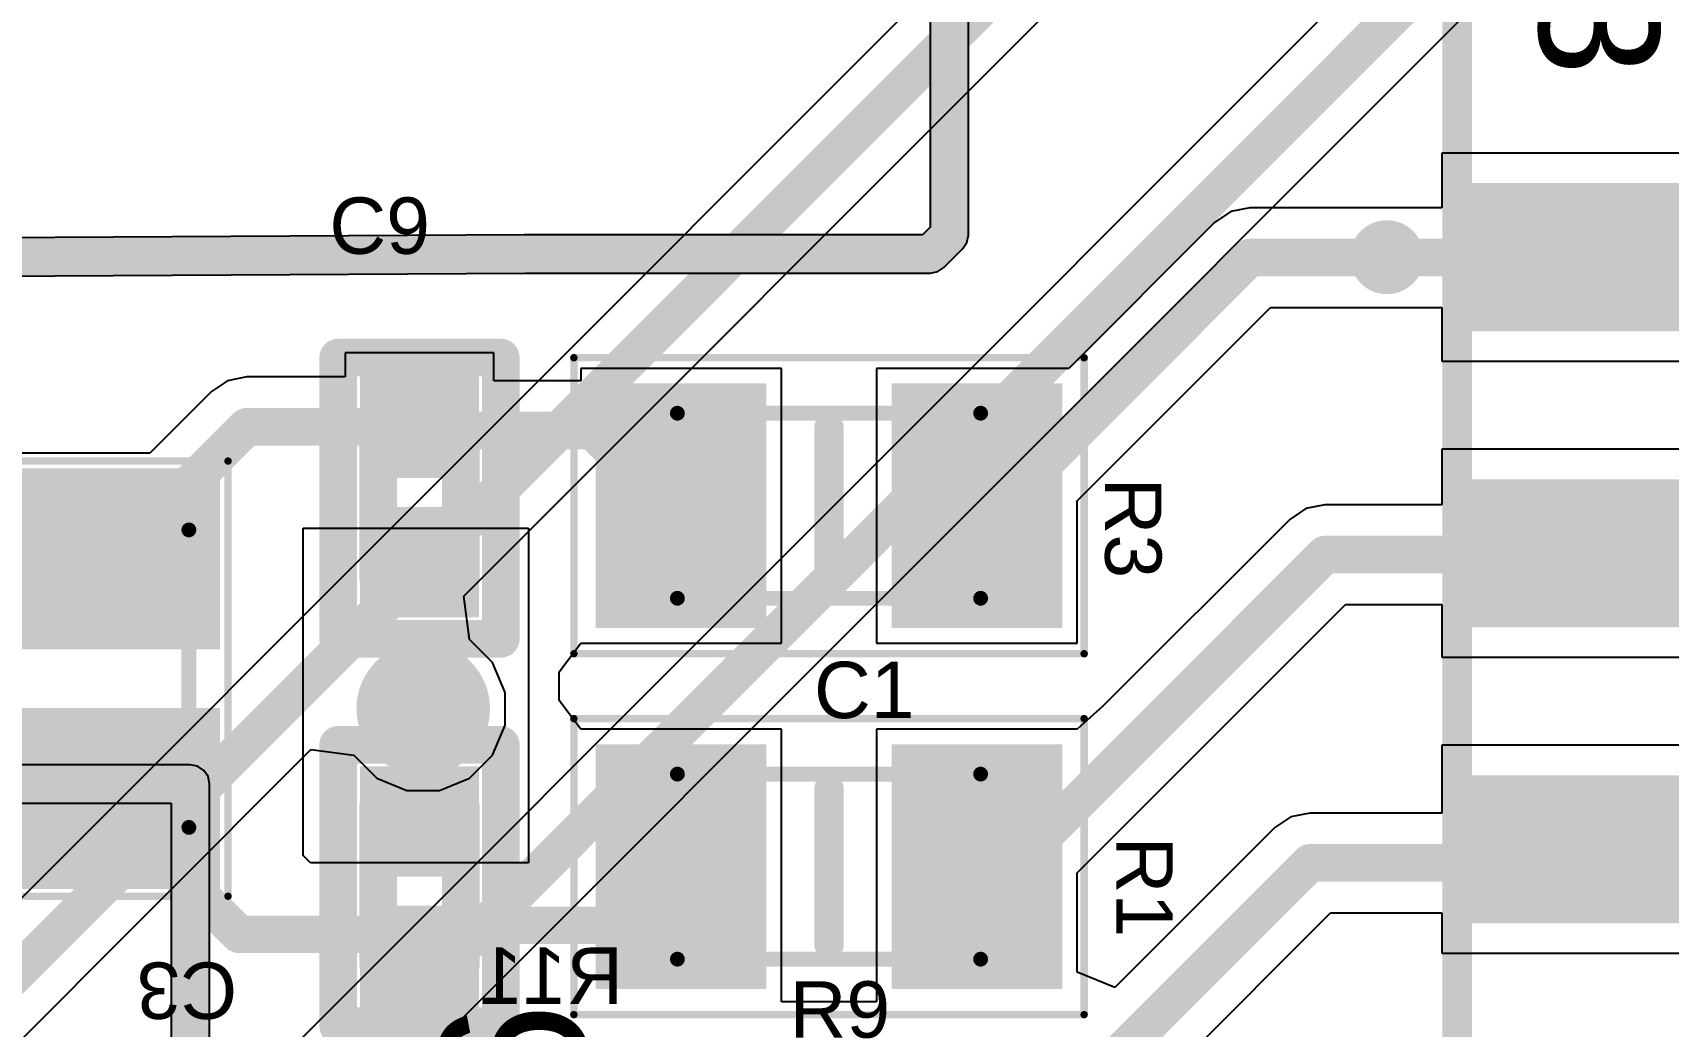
# Model space of a CAD drawing. Header units: inches. Extents: x 2.95 to 6.74, y 1.23 to 4.83.
# Drawn here: x 5.852 to 6.2874, y 3.1255 to 3.3898 of the extents above; entities that cross this region are included whole.
import ezdxf

# ---------------------------------------------------------------- set-up
doc = ezdxf.new("R2010")
doc.units = ezdxf.units.IN
doc.header["$MEASUREMENT"] = 0
for name, color, linetype in [('Bottom Layer', 5, 'Continuous'), ('Bottom Overlay', 54, 'Continuous'), ('Bottom Solder', 6, 'Continuous'), ('GND', 76, 'Continuous'), ('Mechanical 10', 56, 'Continuous'), ('Mechanical 12', 56, 'Continuous'), ('Mechanical 15', 56, 'Continuous'), ('PWR', 16, 'Continuous'), ('Top 3D Body', 56, 'Continuous'), ('Top Assembly', 56, 'Continuous'), ('Top Component Center', 56, 'Continuous'), ('Top Courtyard', 56, 'Continuous'), ('Top Layer', 1, 'Continuous'), ('Top Overlay', 2, 'Continuous'), ('Top Paste', 8, 'Continuous'), ('Top Solder', 216, 'Continuous'), ('Via Holes', 16, 'Continuous')]:
    doc.layers.add(name, color=color, linetype=linetype)
doc.styles.add('Arial', font='', dxfattribs={"height": 0.2})
doc.styles.get('Arial').set_extended_font_data('Arial')

# ---------------------------------------------------------------- blocks, each defined once
blk = doc.blocks.new('FP_TNPW1206__3_MFG_49')
at = {"layer": 'Top Layer'}
for points in [[(-0.0748, 0.03346), (-0.03937, 0.03346), (-0.03937, -0.03346), (-0.0748, -0.03346)], [(0.03937, 0.03346), (0.0748, 0.03346), (0.0748, -0.03346), (0.03937, -0.03346)]]:
    blk.add_hatch(color=1, dxfattribs=at).paths.add_polyline_path(points)
at = {"layer": 'Top Paste'}
for points in [[(-0.0748, 0.03346), (-0.03937, 0.03346), (-0.03937, -0.03346), (-0.0748, -0.03346)], [(0.03937, 0.03346), (0.0748, 0.03346), (0.0748, -0.03346), (0.03937, -0.03346)]]:
    blk.add_hatch(color=8, dxfattribs=at).paths.add_polyline_path(points)
at = {"layer": 'Top Solder'}
for points in [[(-0.0748, 0.03346), (-0.03937, 0.03346), (-0.03937, -0.03346), (-0.0748, -0.03346)], [(0.03937, 0.03346), (0.0748, 0.03346), (0.0748, -0.03346), (0.03937, -0.03346)]]:
    blk.add_hatch(color=216, dxfattribs=at).paths.add_polyline_path(points)
at = {"layer": 'Top 3D Body'}
for points in [[(-0.06496, 0.03445, 0.00787, 0.00787, 0), (0.06496, 0.03445, 0.00787, 0.00787, 0)], [(-0.06496, 0.03445, 0.00787, 0.00787, 0), (-0.06496, -0.03445, 0.00787, 0.00787, 0)], [(0.06496, 0.03445, 0.00787, 0.00787, 0), (0.06496, -0.03445, 0.00787, 0.00787, 0)], [(-0.06496, -0.03445, 0.00787, 0.00787, 0), (0.06496, -0.03445, 0.00787, 0.00787, 0)]]:
    blk.add_lwpolyline(points, format="xyseb", dxfattribs=at)
for points in [[(-0.06693, 0.03445, 0.00394, 0.00394, 1), (-0.06299, 0.03445, 0.00394, 0.00394, 1)], [(-0.06693, 0.03445, 0.00394, 0.00394, 1), (-0.06299, 0.03445, 0.00394, 0.00394, 1)], [(0.06299, 0.03445, 0.00394, 0.00394, 1), (0.06693, 0.03445, 0.00394, 0.00394, 1)], [(0.06299, 0.03445, 0.00394, 0.00394, 1), (0.06693, 0.03445, 0.00394, 0.00394, 1)], [(-0.06693, -0.03445, 0.00394, 0.00394, 1), (-0.06299, -0.03445, 0.00394, 0.00394, 1)], [(-0.06693, -0.03445, 0.00394, 0.00394, 1), (-0.06299, -0.03445, 0.00394, 0.00394, 1)], [(0.06299, -0.03445, 0.00394, 0.00394, 1), (0.06693, -0.03445, 0.00394, 0.00394, 1)], [(0.06299, -0.03445, 0.00394, 0.00394, 1), (0.06693, -0.03445, 0.00394, 0.00394, 1)]]:
    blk.add_lwpolyline(points, format="xyseb", close=True, dxfattribs=at)
at = {"layer": 'Top Assembly'}
for points in [[(-0.07874, 0.03839, 0.00787, 0.00787, 0), (0.07874, 0.03839, 0.00787, 0.00787, 0)], [(-0.07874, 0.03839, 0.00787, 0.00787, 0), (-0.07874, -0.03839, 0.00787, 0.00787, 0)], [(0.07874, 0.03839, 0.00787, 0.00787, 0), (0.07874, -0.03839, 0.00787, 0.00787, 0)], [(-0.07874, -0.03839, 0.00787, 0.00787, 0), (0.07874, -0.03839, 0.00787, 0.00787, 0)]]:
    blk.add_lwpolyline(points, format="xyseb", dxfattribs=at)
for points in [[(-0.08071, 0.03839, 0.00394, 0.00394, 1), (-0.07677, 0.03839, 0.00394, 0.00394, 1)], [(-0.08071, 0.03839, 0.00394, 0.00394, 1), (-0.07677, 0.03839, 0.00394, 0.00394, 1)], [(0.07677, 0.03839, 0.00394, 0.00394, 1), (0.08071, 0.03839, 0.00394, 0.00394, 1)], [(0.07677, 0.03839, 0.00394, 0.00394, 1), (0.08071, 0.03839, 0.00394, 0.00394, 1)], [(-0.08071, -0.03839, 0.00394, 0.00394, 1), (-0.07677, -0.03839, 0.00394, 0.00394, 1)], [(-0.08071, -0.03839, 0.00394, 0.00394, 1), (-0.07677, -0.03839, 0.00394, 0.00394, 1)], [(0.07677, -0.03839, 0.00394, 0.00394, 1), (0.08071, -0.03839, 0.00394, 0.00394, 1)], [(0.07677, -0.03839, 0.00394, 0.00394, 1), (0.08071, -0.03839, 0.00394, 0.00394, 1)]]:
    blk.add_lwpolyline(points, format="xyseb", close=True, dxfattribs=at)
at = {"layer": 'Top Component Center'}
for points in [[(0, 0.01969, 0.00394, 0.00394, 0), (0, -0.01969, 0.00394, 0.00394, 0)], [(-0.01969, 0, 0.00394, 0.00394, 0), (0.01969, 0, 0.00394, 0.00394, 0)]]:
    blk.add_lwpolyline(points, format="xyseb", dxfattribs=at)
for points in [[(-0.00098, 0.01969, 0.00197, 0.00197, 1), (0.00098, 0.01969, 0.00197, 0.00197, 1)], [(-0.02067, 0, 0.00197, 0.00197, 1), (-0.0187, 0, 0.00197, 0.00197, 1)], [(0.0187, 0, 0.00197, 0.00197, 1), (0.02067, 0, 0.00197, 0.00197, 1)], [(-0.00098, -0.01969, 0.00197, 0.00197, 1), (0.00098, -0.01969, 0.00197, 0.00197, 1)]]:
    blk.add_lwpolyline(points, format="xyseb", close=True, dxfattribs=at)
at = {"layer": 'Top Courtyard'}
for points in [[(-0.07874, 0.03839, 0.00787, 0.00787, 0), (0.07874, 0.03839, 0.00787, 0.00787, 0)], [(-0.07874, 0.03839, 0.00787, 0.00787, 0), (-0.07874, -0.03839, 0.00787, 0.00787, 0)], [(0.07874, 0.03839, 0.00787, 0.00787, 0), (0.07874, -0.03839, 0.00787, 0.00787, 0)], [(-0.07874, -0.03839, 0.00787, 0.00787, 0), (0.07874, -0.03839, 0.00787, 0.00787, 0)]]:
    blk.add_lwpolyline(points, format="xyseb", dxfattribs=at)
for points in [[(-0.08071, 0.03839, 0.00394, 0.00394, 1), (-0.07677, 0.03839, 0.00394, 0.00394, 1)], [(-0.08071, 0.03839, 0.00394, 0.00394, 1), (-0.07677, 0.03839, 0.00394, 0.00394, 1)], [(0.07677, 0.03839, 0.00394, 0.00394, 1), (0.08071, 0.03839, 0.00394, 0.00394, 1)], [(0.07677, 0.03839, 0.00394, 0.00394, 1), (0.08071, 0.03839, 0.00394, 0.00394, 1)], [(-0.08071, -0.03839, 0.00394, 0.00394, 1), (-0.07677, -0.03839, 0.00394, 0.00394, 1)], [(-0.08071, -0.03839, 0.00394, 0.00394, 1), (-0.07677, -0.03839, 0.00394, 0.00394, 1)], [(0.07677, -0.03839, 0.00394, 0.00394, 1), (0.08071, -0.03839, 0.00394, 0.00394, 1)], [(0.07677, -0.03839, 0.00394, 0.00394, 1), (0.08071, -0.03839, 0.00394, 0.00394, 1)]]:
    blk.add_lwpolyline(points, format="xyseb", close=True, dxfattribs=at)
at = {"layer": 'Top Overlay'}
for points in [[(-0.02461, 0.03445, 0.00787, 0.00787, 0), (0.02461, 0.03445, 0.00787, 0.00787, 0)], [(-0.02461, -0.03445, 0.00787, 0.00787, 0), (0.02461, -0.03445, 0.00787, 0.00787, 0)]]:
    blk.add_lwpolyline(points, format="xyseb", dxfattribs=at)
for points in [[(-0.02657, 0.03445, 0.00394, 0.00394, 1), (-0.02264, 0.03445, 0.00394, 0.00394, 1)], [(0.02264, 0.03445, 0.00394, 0.00394, 1), (0.02657, 0.03445, 0.00394, 0.00394, 1)], [(-0.02657, -0.03445, 0.00394, 0.00394, 1), (-0.02264, -0.03445, 0.00394, 0.00394, 1)], [(0.02264, -0.03445, 0.00394, 0.00394, 1), (0.02657, -0.03445, 0.00394, 0.00394, 1)]]:
    blk.add_lwpolyline(points, format="xyseb", close=True, dxfattribs=at)
at = {"layer": 'Top Assembly', "style": 'Arial'}
blk.add_text('R56', height=0.03937, dxfattribs=at).set_placement((0, 0.00044))
blk = doc.blocks.new('RESC2012X50N_86')
at = {"layer": 'Top Layer'}
for points in [[(-0.05807, -0.02854), (-0.05807, 0.02854), (-0.02067, 0.02854), (-0.02067, -0.02854)], [(0.02067, -0.02854), (0.02067, 0.02854), (0.05807, 0.02854), (0.05807, -0.02854)]]:
    blk.add_hatch(color=1, dxfattribs=at).paths.add_polyline_path(points)
at = {"layer": 'Top Paste'}
for points in [[(-0.05807, -0.02854), (-0.05807, 0.02854), (-0.02067, 0.02854), (-0.02067, -0.02854)], [(0.02067, -0.02854), (0.02067, 0.02854), (0.05807, 0.02854), (0.05807, -0.02854)]]:
    blk.add_hatch(color=8, dxfattribs=at).paths.add_polyline_path(points)
at = {"layer": 'Top Solder'}
for points in [[(-0.06207, -0.03254), (-0.06207, 0.03254), (-0.01667, 0.03254), (-0.01667, -0.03254)], [(0.01667, -0.03254), (0.01667, 0.03254), (0.06207, 0.03254), (0.06207, -0.03254)]]:
    blk.add_hatch(color=216, dxfattribs=at).paths.add_polyline_path(points)
at = {"layer": 'Mechanical 15'}
for points in [[(-0.06791, 0.03937, 0.00197, 0.00197, 0), (-0.06791, -0.03937, 0.00197, 0.00197, 0)], [(0.06791, 0.03937, 0.00197, 0.00197, 0), (-0.06791, 0.03937, 0.00197, 0.00197, 0)], [(0.06791, 0.03937, 0.00197, 0.00197, 0), (0.06791, -0.03937, 0.00197, 0.00197, 0)], [(0.06791, -0.03937, 0.00197, 0.00197, 0), (-0.06791, -0.03937, 0.00197, 0.00197, 0)]]:
    blk.add_lwpolyline(points, format="xyseb", dxfattribs=at)
for points in [[(-0.06841, 0.03937, 0.000984, 0.000984, 1), (-0.06742, 0.03937, 0.000984, 0.000984, 1)], [(-0.06841, 0.03937, 0.000984, 0.000984, 1), (-0.06742, 0.03937, 0.000984, 0.000984, 1)], [(0.06742, 0.03937, 0.000984, 0.000984, 1), (0.06841, 0.03937, 0.000984, 0.000984, 1)], [(0.06742, 0.03937, 0.000984, 0.000984, 1), (0.06841, 0.03937, 0.000984, 0.000984, 1)], [(-0.06841, -0.03937, 0.000984, 0.000984, 1), (-0.06742, -0.03937, 0.000984, 0.000984, 1)], [(-0.06841, -0.03937, 0.000984, 0.000984, 1), (-0.06742, -0.03937, 0.000984, 0.000984, 1)], [(0.06742, -0.03937, 0.000984, 0.000984, 1), (0.06841, -0.03937, 0.000984, 0.000984, 1)], [(0.06742, -0.03937, 0.000984, 0.000984, 1), (0.06841, -0.03937, 0.000984, 0.000984, 1)]]:
    blk.add_lwpolyline(points, format="xyseb", close=True, dxfattribs=at)
at = {"layer": 'Top 3D Body'}
for points in [[(-0.04035, 0.02461, 0.00394, 0.00394, 0), (-0.04035, -0.02461, 0.00394, 0.00394, 0)], [(0.04035, 0.02461, 0.00394, 0.00394, 0), (-0.04035, 0.02461, 0.00394, 0.00394, 0)], [(0.04035, 0.02461, 0.00394, 0.00394, 0), (0.04035, -0.02461, 0.00394, 0.00394, 0)], [(0.04035, -0.02461, 0.00394, 0.00394, 0), (-0.04035, -0.02461, 0.00394, 0.00394, 0)]]:
    blk.add_lwpolyline(points, format="xyseb", dxfattribs=at)
for points in [[(-0.04134, 0.02461, 0.00197, 0.00197, 1), (-0.03937, 0.02461, 0.00197, 0.00197, 1)], [(-0.04134, 0.02461, 0.00197, 0.00197, 1), (-0.03937, 0.02461, 0.00197, 0.00197, 1)], [(0.03937, 0.02461, 0.00197, 0.00197, 1), (0.04134, 0.02461, 0.00197, 0.00197, 1)], [(0.03937, 0.02461, 0.00197, 0.00197, 1), (0.04134, 0.02461, 0.00197, 0.00197, 1)], [(-0.04134, -0.02461, 0.00197, 0.00197, 1), (-0.03937, -0.02461, 0.00197, 0.00197, 1)], [(-0.04134, -0.02461, 0.00197, 0.00197, 1), (-0.03937, -0.02461, 0.00197, 0.00197, 1)], [(0.03937, -0.02461, 0.00197, 0.00197, 1), (0.04134, -0.02461, 0.00197, 0.00197, 1)], [(0.03937, -0.02461, 0.00197, 0.00197, 1), (0.04134, -0.02461, 0.00197, 0.00197, 1)]]:
    blk.add_lwpolyline(points, format="xyseb", close=True, dxfattribs=at)
at = {"layer": 'Top Overlay'}
blk.add_lwpolyline([(0, 0.02067, 0.00787, 0.00787, 0), (0, -0.02067, 0.00787, 0.00787, 0)], format="xyseb", dxfattribs=at)
for points in [[(-0.00197, 0.02067, 0.00394, 0.00394, 1), (0.00197, 0.02067, 0.00394, 0.00394, 1)], [(-0.00197, -0.02067, 0.00394, 0.00394, 1), (0.00197, -0.02067, 0.00394, 0.00394, 1)]]:
    blk.add_lwpolyline(points, format="xyseb", close=True, dxfattribs=at)
blk = doc.blocks.new('RESC2012X50N_88')
at = {"layer": 'Top Layer'}
for points in [[(-0.05807, -0.02854), (-0.05807, 0.02854), (-0.02067, 0.02854), (-0.02067, -0.02854)], [(0.02067, -0.02854), (0.02067, 0.02854), (0.05807, 0.02854), (0.05807, -0.02854)]]:
    blk.add_hatch(color=1, dxfattribs=at).paths.add_polyline_path(points)
at = {"layer": 'Top Paste'}
for points in [[(-0.05807, -0.02854), (-0.05807, 0.02854), (-0.02067, 0.02854), (-0.02067, -0.02854)], [(0.02067, -0.02854), (0.02067, 0.02854), (0.05807, 0.02854), (0.05807, -0.02854)]]:
    blk.add_hatch(color=8, dxfattribs=at).paths.add_polyline_path(points)
at = {"layer": 'Top Solder'}
for points in [[(-0.06207, -0.03254), (-0.06207, 0.03254), (-0.01667, 0.03254), (-0.01667, -0.03254)], [(0.01667, -0.03254), (0.01667, 0.03254), (0.06207, 0.03254), (0.06207, -0.03254)]]:
    blk.add_hatch(color=216, dxfattribs=at).paths.add_polyline_path(points)
at = {"layer": 'Mechanical 15'}
for points in [[(0.06791, 0.03937, 0.00197, 0.00197, 0), (-0.06791, 0.03937, 0.00197, 0.00197, 0)], [(-0.06791, 0.03937, 0.00197, 0.00197, 0), (-0.06791, -0.03937, 0.00197, 0.00197, 0)], [(0.06791, 0.03937, 0.00197, 0.00197, 0), (0.06791, -0.03937, 0.00197, 0.00197, 0)], [(0.06791, -0.03937, 0.00197, 0.00197, 0), (-0.06791, -0.03937, 0.00197, 0.00197, 0)]]:
    blk.add_lwpolyline(points, format="xyseb", dxfattribs=at)
for points in [[(-0.06841, 0.03937, 0.000984, 0.000984, 1), (-0.06742, 0.03937, 0.000984, 0.000984, 1)], [(-0.06841, 0.03937, 0.000984, 0.000984, 1), (-0.06742, 0.03937, 0.000984, 0.000984, 1)], [(0.06742, 0.03937, 0.000984, 0.000984, 1), (0.06841, 0.03937, 0.000984, 0.000984, 1)], [(0.06742, 0.03937, 0.000984, 0.000984, 1), (0.06841, 0.03937, 0.000984, 0.000984, 1)], [(-0.06841, -0.03937, 0.000984, 0.000984, 1), (-0.06742, -0.03937, 0.000984, 0.000984, 1)], [(-0.06841, -0.03937, 0.000984, 0.000984, 1), (-0.06742, -0.03937, 0.000984, 0.000984, 1)], [(0.06742, -0.03937, 0.000984, 0.000984, 1), (0.06841, -0.03937, 0.000984, 0.000984, 1)], [(0.06742, -0.03937, 0.000984, 0.000984, 1), (0.06841, -0.03937, 0.000984, 0.000984, 1)]]:
    blk.add_lwpolyline(points, format="xyseb", close=True, dxfattribs=at)
at = {"layer": 'Top 3D Body'}
for points in [[(0.04035, 0.02461, 0.00394, 0.00394, 0), (-0.04035, 0.02461, 0.00394, 0.00394, 0)], [(-0.04035, 0.02461, 0.00394, 0.00394, 0), (-0.04035, -0.02461, 0.00394, 0.00394, 0)], [(0.04035, 0.02461, 0.00394, 0.00394, 0), (0.04035, -0.02461, 0.00394, 0.00394, 0)], [(0.04035, -0.02461, 0.00394, 0.00394, 0), (-0.04035, -0.02461, 0.00394, 0.00394, 0)]]:
    blk.add_lwpolyline(points, format="xyseb", dxfattribs=at)
for points in [[(-0.04134, 0.02461, 0.00197, 0.00197, 1), (-0.03937, 0.02461, 0.00197, 0.00197, 1)], [(-0.04134, 0.02461, 0.00197, 0.00197, 1), (-0.03937, 0.02461, 0.00197, 0.00197, 1)], [(0.03937, 0.02461, 0.00197, 0.00197, 1), (0.04134, 0.02461, 0.00197, 0.00197, 1)], [(0.03937, 0.02461, 0.00197, 0.00197, 1), (0.04134, 0.02461, 0.00197, 0.00197, 1)], [(-0.04134, -0.02461, 0.00197, 0.00197, 1), (-0.03937, -0.02461, 0.00197, 0.00197, 1)], [(-0.04134, -0.02461, 0.00197, 0.00197, 1), (-0.03937, -0.02461, 0.00197, 0.00197, 1)], [(0.03937, -0.02461, 0.00197, 0.00197, 1), (0.04134, -0.02461, 0.00197, 0.00197, 1)], [(0.03937, -0.02461, 0.00197, 0.00197, 1), (0.04134, -0.02461, 0.00197, 0.00197, 1)]]:
    blk.add_lwpolyline(points, format="xyseb", close=True, dxfattribs=at)
at = {"layer": 'Top Overlay'}
blk.add_lwpolyline([(0, 0.02067, 0.00787, 0.00787, 0), (0, -0.02067, 0.00787, 0.00787, 0)], format="xyseb", dxfattribs=at)
for points in [[(-0.00197, 0.02067, 0.00394, 0.00394, 1), (0.00197, 0.02067, 0.00394, 0.00394, 1)], [(-0.00197, -0.02067, 0.00394, 0.00394, 1), (0.00197, -0.02067, 0.00394, 0.00394, 1)]]:
    blk.add_lwpolyline(points, format="xyseb", close=True, dxfattribs=at)
blk = doc.blocks.new('CAPC1005X55N_168')
at = {"layer": 'Top Layer'}
for points in [[(-0.03063, 0.01181), (-0.00937, 0.01181), (-0.00937, -0.01181), (-0.03063, -0.01181)], [(0.00638, 0.01181), (0.02764, 0.01181), (0.02764, -0.01181), (0.00638, -0.01181)]]:
    blk.add_hatch(color=1, dxfattribs=at).paths.add_polyline_path(points)
at = {"layer": 'Top Paste'}
for points in [[(-0.03063, 0.01181), (-0.00937, 0.01181), (-0.00937, -0.01181), (-0.03063, -0.01181)], [(0.00638, 0.01181), (0.02764, 0.01181), (0.02764, -0.01181), (0.00638, -0.01181)]]:
    blk.add_hatch(color=8, dxfattribs=at).paths.add_polyline_path(points)
at = {"layer": 'Top Solder'}
for points in [[(-0.03465, 0.01583), (-0.00535, 0.01583), (-0.00535, -0.01583), (-0.03465, -0.01583)], [(0.00236, 0.01583), (0.03165, 0.01583), (0.03165, -0.01583), (0.00236, -0.01583)]]:
    blk.add_hatch(color=216, dxfattribs=at).paths.add_polyline_path(points)
at = {"layer": 'Mechanical 10'}
for points in [[(-0.02087, -0.01102, 0.01, 0.01, 0), (-0.02087, 0.01102, 0.01, 0.01, 0)], [(0.02087, 0.01102, 0.01, 0.01, 0), (-0.02087, 0.01102, 0.01, 0.01, 0)], [(0.02087, -0.01102, 0.01, 0.01, 0), (0.02087, 0.01102, 0.01, 0.01, 0)], [(0.02087, -0.01102, 0.01, 0.01, 0), (-0.02087, -0.01102, 0.01, 0.01, 0)]]:
    blk.add_lwpolyline(points, format="xyseb", dxfattribs=at)
for points in [[(-0.02337, 0.01102, 0.005, 0.005, 1), (-0.01837, 0.01102, 0.005, 0.005, 1)], [(-0.02337, 0.01102, 0.005, 0.005, 1), (-0.01837, 0.01102, 0.005, 0.005, 1)], [(0.01837, 0.01102, 0.005, 0.005, 1), (0.02337, 0.01102, 0.005, 0.005, 1)], [(0.01837, 0.01102, 0.005, 0.005, 1), (0.02337, 0.01102, 0.005, 0.005, 1)], [(-0.02337, -0.01102, 0.005, 0.005, 1), (-0.01837, -0.01102, 0.005, 0.005, 1)], [(-0.02337, -0.01102, 0.005, 0.005, 1), (-0.01837, -0.01102, 0.005, 0.005, 1)], [(0.01837, -0.01102, 0.005, 0.005, 1), (0.02337, -0.01102, 0.005, 0.005, 1)], [(0.01837, -0.01102, 0.005, 0.005, 1), (0.02337, -0.01102, 0.005, 0.005, 1)]]:
    blk.add_lwpolyline(points, format="xyseb", close=True, dxfattribs=at)
at = {"layer": 'Mechanical 12'}
for points in [[(-0.0374, -0.02165, 0.01, 0.01, 0), (-0.0374, 0.02165, 0.01, 0.01, 0)], [(0.0374, 0.02165, 0.01, 0.01, 0), (-0.0374, 0.02165, 0.01, 0.01, 0)], [(0.0374, -0.02165, 0.01, 0.01, 0), (0.0374, 0.02165, 0.01, 0.01, 0)], [(0.0374, -0.02165, 0.01, 0.01, 0), (-0.0374, -0.02165, 0.01, 0.01, 0)]]:
    blk.add_lwpolyline(points, format="xyseb", dxfattribs=at)
for points in [[(-0.0399, 0.02165, 0.005, 0.005, 1), (-0.0349, 0.02165, 0.005, 0.005, 1)], [(-0.0399, 0.02165, 0.005, 0.005, 1), (-0.0349, 0.02165, 0.005, 0.005, 1)], [(0.0349, 0.02165, 0.005, 0.005, 1), (0.0399, 0.02165, 0.005, 0.005, 1)], [(0.0349, 0.02165, 0.005, 0.005, 1), (0.0399, 0.02165, 0.005, 0.005, 1)], [(-0.0399, -0.02165, 0.005, 0.005, 1), (-0.0349, -0.02165, 0.005, 0.005, 1)], [(-0.0399, -0.02165, 0.005, 0.005, 1), (-0.0349, -0.02165, 0.005, 0.005, 1)], [(0.0349, -0.02165, 0.005, 0.005, 1), (0.0399, -0.02165, 0.005, 0.005, 1)], [(0.0349, -0.02165, 0.005, 0.005, 1), (0.0399, -0.02165, 0.005, 0.005, 1)]]:
    blk.add_lwpolyline(points, format="xyseb", close=True, dxfattribs=at)
blk = doc.blocks.new('CAPC2012X94N_174')
at = {"layer": 'Top Layer'}
for points in [[(-0.05197, -0.02894), (-0.05197, 0.02894), (-0.01181, 0.02894), (-0.01181, -0.02894)], [(0.01181, -0.02894), (0.01181, 0.02894), (0.05197, 0.02894), (0.05197, -0.02894)]]:
    blk.add_hatch(color=1, dxfattribs=at).paths.add_polyline_path(points)
at = {"layer": 'Top Paste'}
for points in [[(-0.05197, -0.02894), (-0.05197, 0.02894), (-0.01181, 0.02894), (-0.01181, -0.02894)], [(0.01181, -0.02894), (0.01181, 0.02894), (0.05197, 0.02894), (0.05197, -0.02894)]]:
    blk.add_hatch(color=8, dxfattribs=at).paths.add_polyline_path(points)
at = {"layer": 'Top Solder'}
for points in [[(-0.05597, -0.03294), (-0.05597, 0.03294), (-0.00781, 0.03294), (-0.00781, -0.03294)], [(0.00781, -0.03294), (0.00781, 0.03294), (0.05597, 0.03294), (0.05597, -0.03294)]]:
    blk.add_hatch(color=216, dxfattribs=at).paths.add_polyline_path(points)
at = {"layer": 'Mechanical 15'}
for points in [[(-0.05787, 0.03504, 0.00197, 0.00197, 0), (-0.05787, -0.03504, 0.00197, 0.00197, 0)], [(-0.05787, 0.03504, 0.00197, 0.00197, 0), (0.05787, 0.03504, 0.00197, 0.00197, 0)], [(0.05787, 0.03504, 0.00197, 0.00197, 0), (0.05787, -0.03504, 0.00197, 0.00197, 0)], [(-0.05787, -0.03504, 0.00197, 0.00197, 0), (0.05787, -0.03504, 0.00197, 0.00197, 0)]]:
    blk.add_lwpolyline(points, format="xyseb", dxfattribs=at)
for points in [[(-0.05837, 0.03504, 0.000984, 0.000984, 1), (-0.05738, 0.03504, 0.000984, 0.000984, 1)], [(-0.05837, 0.03504, 0.000984, 0.000984, 1), (-0.05738, 0.03504, 0.000984, 0.000984, 1)], [(0.05738, 0.03504, 0.000984, 0.000984, 1), (0.05837, 0.03504, 0.000984, 0.000984, 1)], [(0.05738, 0.03504, 0.000984, 0.000984, 1), (0.05837, 0.03504, 0.000984, 0.000984, 1)], [(-0.05837, -0.03504, 0.000984, 0.000984, 1), (-0.05738, -0.03504, 0.000984, 0.000984, 1)], [(-0.05837, -0.03504, 0.000984, 0.000984, 1), (-0.05738, -0.03504, 0.000984, 0.000984, 1)], [(0.05738, -0.03504, 0.000984, 0.000984, 1), (0.05837, -0.03504, 0.000984, 0.000984, 1)], [(0.05738, -0.03504, 0.000984, 0.000984, 1), (0.05837, -0.03504, 0.000984, 0.000984, 1)]]:
    blk.add_lwpolyline(points, format="xyseb", close=True, dxfattribs=at)
at = {"layer": 'Top 3D Body'}
for points in [[(-0.03957, 0.02461, 0.00394, 0.00394, 0), (-0.03957, -0.02461, 0.00394, 0.00394, 0)], [(-0.03957, 0.02461, 0.00394, 0.00394, 0), (0.03957, 0.02461, 0.00394, 0.00394, 0)], [(0.03957, 0.02461, 0.00394, 0.00394, 0), (0.03957, -0.02461, 0.00394, 0.00394, 0)], [(-0.03957, -0.02461, 0.00394, 0.00394, 0), (0.03957, -0.02461, 0.00394, 0.00394, 0)]]:
    blk.add_lwpolyline(points, format="xyseb", dxfattribs=at)
for points in [[(-0.04055, 0.02461, 0.00197, 0.00197, 1), (-0.03858, 0.02461, 0.00197, 0.00197, 1)], [(-0.04055, 0.02461, 0.00197, 0.00197, 1), (-0.03858, 0.02461, 0.00197, 0.00197, 1)], [(0.03858, 0.02461, 0.00197, 0.00197, 1), (0.04055, 0.02461, 0.00197, 0.00197, 1)], [(0.03858, 0.02461, 0.00197, 0.00197, 1), (0.04055, 0.02461, 0.00197, 0.00197, 1)], [(-0.04055, -0.02461, 0.00197, 0.00197, 1), (-0.03858, -0.02461, 0.00197, 0.00197, 1)], [(-0.04055, -0.02461, 0.00197, 0.00197, 1), (-0.03858, -0.02461, 0.00197, 0.00197, 1)], [(0.03858, -0.02461, 0.00197, 0.00197, 1), (0.04055, -0.02461, 0.00197, 0.00197, 1)], [(0.03858, -0.02461, 0.00197, 0.00197, 1), (0.04055, -0.02461, 0.00197, 0.00197, 1)]]:
    blk.add_lwpolyline(points, format="xyseb", close=True, dxfattribs=at)
blk = doc.blocks.new('CAPC1005X55N_176')
at = {"layer": 'Top Layer'}
for points in [[(-0.03063, 0.01181), (-0.00937, 0.01181), (-0.00937, -0.01181), (-0.03063, -0.01181)], [(0.00638, 0.01181), (0.02764, 0.01181), (0.02764, -0.01181), (0.00638, -0.01181)]]:
    blk.add_hatch(color=1, dxfattribs=at).paths.add_polyline_path(points)
at = {"layer": 'Top Paste'}
for points in [[(-0.03063, 0.01181), (-0.00937, 0.01181), (-0.00937, -0.01181), (-0.03063, -0.01181)], [(0.00638, 0.01181), (0.02764, 0.01181), (0.02764, -0.01181), (0.00638, -0.01181)]]:
    blk.add_hatch(color=8, dxfattribs=at).paths.add_polyline_path(points)
at = {"layer": 'Top Solder'}
for points in [[(-0.03465, 0.01583), (-0.00535, 0.01583), (-0.00535, -0.01583), (-0.03465, -0.01583)], [(0.00236, 0.01583), (0.03165, 0.01583), (0.03165, -0.01583), (0.00236, -0.01583)]]:
    blk.add_hatch(color=216, dxfattribs=at).paths.add_polyline_path(points)
at = {"layer": 'Mechanical 10'}
for points in [[(-0.02087, 0.01102, 0.01, 0.01, 0), (0.02087, 0.01102, 0.01, 0.01, 0)], [(-0.02087, 0.01102, 0.01, 0.01, 0), (-0.02087, -0.01102, 0.01, 0.01, 0)], [(0.02087, 0.01102, 0.01, 0.01, 0), (0.02087, -0.01102, 0.01, 0.01, 0)], [(-0.02087, -0.01102, 0.01, 0.01, 0), (0.02087, -0.01102, 0.01, 0.01, 0)]]:
    blk.add_lwpolyline(points, format="xyseb", dxfattribs=at)
for points in [[(-0.02337, 0.01102, 0.005, 0.005, 1), (-0.01837, 0.01102, 0.005, 0.005, 1)], [(-0.02337, 0.01102, 0.005, 0.005, 1), (-0.01837, 0.01102, 0.005, 0.005, 1)], [(0.01837, 0.01102, 0.005, 0.005, 1), (0.02337, 0.01102, 0.005, 0.005, 1)], [(0.01837, 0.01102, 0.005, 0.005, 1), (0.02337, 0.01102, 0.005, 0.005, 1)], [(-0.02337, -0.01102, 0.005, 0.005, 1), (-0.01837, -0.01102, 0.005, 0.005, 1)], [(-0.02337, -0.01102, 0.005, 0.005, 1), (-0.01837, -0.01102, 0.005, 0.005, 1)], [(0.01837, -0.01102, 0.005, 0.005, 1), (0.02337, -0.01102, 0.005, 0.005, 1)], [(0.01837, -0.01102, 0.005, 0.005, 1), (0.02337, -0.01102, 0.005, 0.005, 1)]]:
    blk.add_lwpolyline(points, format="xyseb", close=True, dxfattribs=at)
at = {"layer": 'Mechanical 12'}
for points in [[(-0.0374, 0.02165, 0.01, 0.01, 0), (0.0374, 0.02165, 0.01, 0.01, 0)], [(-0.0374, 0.02165, 0.01, 0.01, 0), (-0.0374, -0.02165, 0.01, 0.01, 0)], [(0.0374, 0.02165, 0.01, 0.01, 0), (0.0374, -0.02165, 0.01, 0.01, 0)], [(-0.0374, -0.02165, 0.01, 0.01, 0), (0.0374, -0.02165, 0.01, 0.01, 0)]]:
    blk.add_lwpolyline(points, format="xyseb", dxfattribs=at)
for points in [[(-0.0399, 0.02165, 0.005, 0.005, 1), (-0.0349, 0.02165, 0.005, 0.005, 1)], [(-0.0399, 0.02165, 0.005, 0.005, 1), (-0.0349, 0.02165, 0.005, 0.005, 1)], [(0.0349, 0.02165, 0.005, 0.005, 1), (0.0399, 0.02165, 0.005, 0.005, 1)], [(0.0349, 0.02165, 0.005, 0.005, 1), (0.0399, 0.02165, 0.005, 0.005, 1)], [(-0.0399, -0.02165, 0.005, 0.005, 1), (-0.0349, -0.02165, 0.005, 0.005, 1)], [(-0.0399, -0.02165, 0.005, 0.005, 1), (-0.0349, -0.02165, 0.005, 0.005, 1)], [(0.0349, -0.02165, 0.005, 0.005, 1), (0.0399, -0.02165, 0.005, 0.005, 1)], [(0.0349, -0.02165, 0.005, 0.005, 1), (0.0399, -0.02165, 0.005, 0.005, 1)]]:
    blk.add_lwpolyline(points, format="xyseb", close=True, dxfattribs=at)
blk = doc.blocks.new('FP_B4B_PH_SM4_GW_TB_LF_S_MFG_180')
at = {"layer": 'Top Layer'}
for points in [[(-0.1378, 0.01969), (-0.09843, 0.01969), (-0.09843, -0.19685), (-0.1378, -0.19685)], [(-0.05906, 0.01969), (-0.01969, 0.01969), (-0.01969, -0.19685), (-0.05906, -0.19685)], [(0.01969, 0.01969), (0.05906, 0.01969), (0.05906, -0.19685), (0.01969, -0.19685)]]:
    blk.add_hatch(color=1, dxfattribs=at).paths.add_polyline_path(points)
at = {"layer": 'Top Paste'}
for points in [[(-0.1378, 0.01969), (-0.09843, 0.01969), (-0.09843, -0.19685), (-0.1378, -0.19685)], [(-0.05906, 0.01969), (-0.01969, 0.01969), (-0.01969, -0.19685), (-0.05906, -0.19685)], [(0.01969, 0.01969), (0.05906, 0.01969), (0.05906, -0.19685), (0.01969, -0.19685)]]:
    blk.add_hatch(color=8, dxfattribs=at).paths.add_polyline_path(points)
at = {"layer": 'Top Solder'}
for points in [[(-0.1378, 0.01969), (-0.09843, 0.01969), (-0.09843, -0.19685), (-0.1378, -0.19685)], [(-0.05906, 0.01969), (-0.01969, 0.01969), (-0.01969, -0.19685), (-0.05906, -0.19685)], [(0.01969, 0.01969), (0.05906, 0.01969), (0.05906, -0.19685), (0.01969, -0.19685)]]:
    blk.add_hatch(color=216, dxfattribs=at).paths.add_polyline_path(points)
at = {"layer": 'Top Assembly'}
blk.add_lwpolyline([(0.24803, -0.20079, 0.00787, 0.00787, 0), (-0.24803, -0.20079, 0.00787, 0.00787, 0)], format="xyseb", dxfattribs=at)
at = {"layer": 'Top Courtyard'}
blk.add_lwpolyline([(0.24803, -0.20079, 0.00787, 0.00787, 0), (-0.24803, -0.20079, 0.00787, 0.00787, 0)], format="xyseb", dxfattribs=at)
at = {"layer": 'Top Overlay'}
for points in [[(-0.11319, -0.21949, 0.00984, 0.00984, 1), (-0.12303, -0.21949, 0.00984, 0.00984, 1)], [(-0.12549, -0.21949, 0.00492, 0.00492, 1), (-0.12057, -0.21949, 0.00492, 0.00492, 1)], [(-0.11565, -0.21949, 0.00492, 0.00492, 1), (-0.11073, -0.21949, 0.00492, 0.00492, 1)]]:
    blk.add_lwpolyline(points, format="xyseb", close=True, dxfattribs=at)

msp = doc.modelspace()

# ---------------------------------------------------------------- hatches: boundary and pattern name
at = {"layer": 'Bottom Layer'}
h = msp.add_hatch(color=5, dxfattribs=at)
edge = h.paths.add_edge_path()
edge.add_arc((5.956, 3.21), 0.01378, 0, 360)
at = {"layer": 'Bottom Solder'}
h = msp.add_hatch(color=6, dxfattribs=at)
edge = h.paths.add_edge_path()
edge.add_arc((5.956, 3.21), 0.01778, 0, 360)
at = {"layer": 'PWR'}
h = msp.add_hatch(color=16, dxfattribs=at)
edge = h.paths.add_edge_path()
edge.add_arc((5.956, 3.21), 0.01591, 0, 360)
at = {"layer": 'Top Layer'}
h = msp.add_hatch(color=1, dxfattribs=at)
edge = h.paths.add_edge_path()
edge.add_arc((5.956, 3.21), 0.01378, 0, 360)
at = {"layer": 'Top Solder'}
h = msp.add_hatch(color=216, dxfattribs=at)
edge = h.paths.add_edge_path()
edge.add_arc((5.956, 3.21), 0.01778, 0, 360)
at = {"layer": 'Via Holes'}
h = msp.add_hatch(color=7, dxfattribs=at)
edge = h.paths.add_edge_path()
edge.add_arc((5.956, 3.21), 0.00591, 0, 360)

# ---------------------------------------------------------------- linework, layer by layer
at = {"layer": 'Bottom Layer'}
for p, q in [((6.23875, 3.54936), (5.76675, 3.07737)), ((5.9668, 3.23993), (6.25475, 3.52787)), ((6.26475, 3.46349), (5.87851, 3.07725)), ((5.89337, 3.05463), (6.28737, 3.44863)), ((5.96834, 3.22846), (5.9668, 3.23993)), ((5.97446, 3.22234), (5.96834, 3.22846)), ((5.97778, 3.21433), (5.97446, 3.22234)), ((5.97778, 3.20567), (5.97778, 3.21433)), ((5.97446, 3.19766), (5.97778, 3.20567)), ((5.82265, 3.09578), (5.92607, 3.1992)), ((5.92607, 3.1992), (5.93754, 3.19766)), ((5.93754, 3.19766), (5.94366, 3.19154)), ((5.96834, 3.19154), (5.97446, 3.19766)), ((5.94366, 3.19154), (5.95167, 3.18822)), ((5.96033, 3.18822), (5.96834, 3.19154)), ((5.95167, 3.18822), (5.96033, 3.18822))]:
    msp.add_line(p, q, dxfattribs=at)
for points in [[(5.771, 3.06287, 0.01, 0.01, 0), (6.252, 3.54387, 0.01, 0.01, 0)], [(5.884, 3.064, 0.01, 0.01, 0), (6.278, 3.458, 0.01, 0.01, 0)]]:
    msp.add_lwpolyline(points, format="xyseb", dxfattribs=at)
at = {"layer": 'GND'}
for p, q in [((6.1011, 3.336), (6.1011, 3.58013)), ((6.0909, 3.5779), (6.0909, 3.33811)), ((5.98297, 3.3361), (5.49797, 3.3331)), ((5.98298, 3.33609), (5.98297, 3.3361)), ((5.983, 3.3361), (5.98298, 3.33609)), ((6.08889, 3.3361), (5.983, 3.3361)), ((6.0909, 3.33811), (6.08889, 3.3361)), ((6.10071, 3.33405), (6.1011, 3.336)), ((6.0946, 3.3274), (6.0996, 3.3324)), ((6.0996, 3.3324), (6.10071, 3.33405)), ((6.091, 3.3259), (6.09295, 3.32629)), ((6.09295, 3.32629), (6.0946, 3.3274)), ((5.5031, 3.32293), (5.98302, 3.3259)), ((5.98302, 3.3259), (6.091, 3.3259)), ((5.894, 3.1951), (5.5031, 3.1951)), ((5.89595, 3.19471), (5.894, 3.1951)), ((5.8976, 3.1936), (5.89595, 3.19471)), ((5.89871, 3.19195), (5.8976, 3.1936)), ((5.8991, 3.19), (5.89871, 3.19195)), ((5.8991, 3.0045), (5.8991, 3.19)), ((5.498, 3.1849), (5.8889, 3.1849)), ((5.8889, 3.1849), (5.8889, 3.0045))]:
    msp.add_line(p, q, dxfattribs=at)
for points in [[(6.096, 3.336, 0.01, 0.01, 0), (6.096, 3.582, 0.01, 0.01, 0)], [(6.091, 3.331, 0.01, 0.01, 0), (6.096, 3.336, 0.01, 0.01, 0)], [(5.498, 3.328, 0.01, 0.01, 0), (5.983, 3.331, 0.01, 0.01, 0)], [(5.983, 3.331, 0.01, 0.01, 0), (6.091, 3.331, 0.01, 0.01, 0)], [(5.498, 3.19, 0.01, 0.01, 0), (5.894, 3.19, 0.01, 0.01, 0)], [(5.894, 3.0045, 0.01, 0.01, 0), (5.894, 3.19, 0.01, 0.01, 0)]]:
    msp.add_lwpolyline(points, format="xyseb", dxfattribs=at)
for points in [[(6.0935, 3.336, 0.005, 0.005, 1), (6.0985, 3.336, 0.005, 0.005, 1)], [(6.0935, 3.336, 0.005, 0.005, 1), (6.0985, 3.336, 0.005, 0.005, 1)], [(5.9805, 3.331, 0.005, 0.005, 1), (5.9855, 3.331, 0.005, 0.005, 1)], [(5.9805, 3.331, 0.005, 0.005, 1), (5.9855, 3.331, 0.005, 0.005, 1)], [(6.0885, 3.331, 0.005, 0.005, 1), (6.0935, 3.331, 0.005, 0.005, 1)], [(6.0885, 3.331, 0.005, 0.005, 1), (6.0935, 3.331, 0.005, 0.005, 1)], [(5.8915, 3.19, 0.005, 0.005, 1), (5.8965, 3.19, 0.005, 0.005, 1)], [(5.8915, 3.19, 0.005, 0.005, 1), (5.8965, 3.19, 0.005, 0.005, 1)]]:
    msp.add_lwpolyline(points, format="xyseb", close=True, dxfattribs=at)
at = {"layer": 'Top Layer'}
for p, q in [((6.45969, 3.3578), (6.22715, 3.3578)), ((6.22715, 3.3578), (6.22715, 3.34325)), ((6.16663, 3.33937), (6.1278, 3.30054)), ((6.17093, 3.34225), (6.16663, 3.33937)), ((6.176, 3.34325), (6.17093, 3.34225)), ((6.22715, 3.34325), (6.176, 3.34325)), ((6.13007, 3.26533), (6.18149, 3.31675)), ((6.18149, 3.31675), (6.22715, 3.31675)), ((6.22715, 3.31675), (6.22715, 3.30243)), ((5.97481, 3.30463), (5.93519, 3.30463)), ((5.93519, 3.30463), (5.93519, 3.29825)), ((5.97481, 3.29725), (5.97481, 3.30463)), ((6.05133, 3.30054), (5.99793, 3.30054)), ((5.99793, 3.30054), (5.99793, 3.29725)), ((6.05133, 3.22746), (6.05133, 3.30054)), ((6.1278, 3.30054), (6.07667, 3.30054)), ((6.07667, 3.30054), (6.07667, 3.22746)), ((6.22715, 3.30243), (6.45969, 3.30243)), ((5.90393, 3.29725), (5.89963, 3.29437)), ((5.909, 3.29825), (5.90393, 3.29725)), ((5.93519, 3.29825), (5.909, 3.29825)), ((5.99793, 3.29725), (5.97481, 3.29725)), ((5.89963, 3.29437), (5.88322, 3.27797)), ((6.45969, 3.27906), (6.22715, 3.27906)), ((6.22715, 3.27906), (6.22715, 3.26425)), ((5.88322, 3.27797), (5.83206, 3.27797)), ((6.13007, 3.22746), (6.13007, 3.26533)), ((6.19093, 3.26325), (6.18663, 3.26037)), ((6.196, 3.26425), (6.19093, 3.26325)), ((6.22715, 3.26425), (6.196, 3.26425)), ((5.924, 3.171), (5.924, 3.258)), ((5.924, 3.258), (5.984, 3.258)), ((5.984, 3.258), (5.984, 3.169)), ((6.18663, 3.26037), (6.13701, 3.21076)), ((6.13007, 3.16633), (6.20149, 3.23775)), ((6.20149, 3.23775), (6.22715, 3.23775)), ((6.22715, 3.23775), (6.22715, 3.22369)), ((5.99216, 3.21985), (5.99793, 3.22746)), ((5.99793, 3.22746), (6.05133, 3.22746)), ((6.07667, 3.22746), (6.13007, 3.22746)), ((6.22715, 3.22369), (6.45969, 3.22369)), ((5.99216, 3.21215), (5.99216, 3.21985)), ((5.99793, 3.20454), (5.99216, 3.21215)), ((6.13701, 3.21076), (6.13007, 3.20454)), ((6.05133, 3.20454), (5.99793, 3.20454)), ((6.05133, 3.13206), (6.05133, 3.20454)), ((6.13007, 3.20454), (6.07667, 3.20454)), ((6.07667, 3.20454), (6.07667, 3.13206)), ((6.13007, 3.20454), (6.13007, 3.20454)), ((6.13007, 3.20454), (6.13007, 3.20454)), ((6.45969, 3.20031), (6.22715, 3.20031)), ((6.22715, 3.20031), (6.22715, 3.18225)), ((6.18263, 3.17837), (6.14007, 3.13582)), ((6.18693, 3.18125), (6.18263, 3.17837)), ((6.192, 3.18225), (6.18693, 3.18125)), ((6.22715, 3.18225), (6.192, 3.18225)), ((5.926, 3.169), (5.924, 3.171)), ((5.984, 3.169), (5.926, 3.169)), ((6.13007, 3.13996), (6.13007, 3.16633)), ((6.157, 3.11525), (6.19749, 3.15575)), ((6.19749, 3.15575), (6.22715, 3.15575)), ((6.22715, 3.15575), (6.22715, 3.14494)), ((6.22715, 3.14494), (6.45969, 3.14494)), ((6.14007, 3.13582), (6.13007, 3.13996)), ((6.07667, 3.13206), (6.05133, 3.13206))]:
    msp.add_line(p, q, dxfattribs=at)
for points in [[(6.107, 3.261, 0.01, 0.01, 0), (6.176, 3.33, 0.01, 0.01, 0)], [(6.176, 3.33, 0.01, 0.01, 0), (6.346, 3.33, 0.01, 0.01, 0)], [(5.87389, 3.24989, 0.01, 0.01, 0), (5.909, 3.285, 0.01, 0.01, 0)], [(5.909, 3.285, 0.01, 0.01, 0), (5.951, 3.285, 0.01, 0.01, 0)], [(5.956, 3.284, 0.01, 0.01, 0), (6.001, 3.284, 0.01, 0.01, 0)], [(6.001, 3.284, 0.01, 0.01, 0), (6.024, 3.261, 0.01, 0.01, 0)], [(6.10337, 3.264, 0.01, 0.01, 0), (6.104, 3.264, 0.01, 0.01, 0)], [(6.104, 3.264, 0.01, 0.01, 0), (6.107, 3.261, 0.01, 0.01, 0)], [(5.82889, 3.24989, 0.01, 0.01, 0), (5.869, 3.24989, 0.01, 0.01, 0)], [(5.869, 3.24989, 0.01, 0.01, 0), (5.87389, 3.24989, 0.01, 0.01, 0)], [(6.113, 3.168, 0.01, 0.01, 0), (6.196, 3.251, 0.01, 0.01, 0)], [(6.196, 3.251, 0.01, 0.01, 0), (6.345, 3.251, 0.01, 0.01, 0)], [(5.84506, 3.17103, 0.01, 0.01, 0), (5.85903, 3.185, 0.01, 0.01, 0)], [(5.85903, 3.185, 0.01, 0.01, 0), (5.872, 3.185, 0.01, 0.01, 0)], [(5.872, 3.185, 0.01, 0.01, 0), (5.907, 3.15, 0.01, 0.01, 0)], [(6.1418, 3.1188, 0.01, 0.01, 0), (6.192, 3.169, 0.01, 0.01, 0)], [(6.192, 3.169, 0.01, 0.01, 0), (6.263, 3.169, 0.01, 0.01, 0)], [(6.01093, 3.15239, 0.01, 0.01, 0), (6.02463, 3.16609, 0.01, 0.01, 0)], [(6.02463, 3.16609, 0.01, 0.01, 0), (6.02463, 3.168, 0.01, 0.01, 0)], [(6.10337, 3.168, 0.01, 0.01, 0), (6.113, 3.168, 0.01, 0.01, 0)], [(5.96462, 3.14863, 0.01, 0.01, 0), (5.96838, 3.15239, 0.01, 0.01, 0)], [(5.96838, 3.15239, 0.01, 0.01, 0), (6.01093, 3.15239, 0.01, 0.01, 0)], [(5.907, 3.15, 0.01, 0.01, 0), (5.94283, 3.15, 0.01, 0.01, 0)], [(5.94283, 3.15, 0.01, 0.01, 0), (5.95382, 3.13901, 0.01, 0.01, 0)], [(5.95618, 3.143, 0.01, 0.01, 0), (5.96181, 3.14863, 0.01, 0.01, 0)], [(5.96181, 3.14863, 0.01, 0.01, 0), (5.96462, 3.14863, 0.01, 0.01, 0)], [(5.95618, 3.13901, 0.01, 0.01, 0), (5.95618, 3.143, 0.01, 0.01, 0)]]:
    msp.add_lwpolyline(points, format="xyseb", dxfattribs=at)
for points in [[(6.1735, 3.33, 0.005, 0.005, 1), (6.1785, 3.33, 0.005, 0.005, 1)], [(6.1735, 3.33, 0.005, 0.005, 1), (6.1785, 3.33, 0.005, 0.005, 1)], [(5.9065, 3.285, 0.005, 0.005, 1), (5.9115, 3.285, 0.005, 0.005, 1)], [(5.9065, 3.285, 0.005, 0.005, 1), (5.9115, 3.285, 0.005, 0.005, 1)], [(5.9485, 3.285, 0.005, 0.005, 1), (5.9535, 3.285, 0.005, 0.005, 1)], [(5.9535, 3.284, 0.005, 0.005, 1), (5.9585, 3.284, 0.005, 0.005, 1)], [(5.9985, 3.284, 0.005, 0.005, 1), (6.0035, 3.284, 0.005, 0.005, 1)], [(5.9985, 3.284, 0.005, 0.005, 1), (6.0035, 3.284, 0.005, 0.005, 1)], [(6.0215, 3.261, 0.005, 0.005, 1), (6.0265, 3.261, 0.005, 0.005, 1)], [(6.10087, 3.264, 0.005, 0.005, 1), (6.10587, 3.264, 0.005, 0.005, 1)], [(6.1015, 3.264, 0.005, 0.005, 1), (6.1065, 3.264, 0.005, 0.005, 1)], [(6.1015, 3.264, 0.005, 0.005, 1), (6.1065, 3.264, 0.005, 0.005, 1)], [(6.1045, 3.261, 0.005, 0.005, 1), (6.1095, 3.261, 0.005, 0.005, 1)], [(6.1045, 3.261, 0.005, 0.005, 1), (6.1095, 3.261, 0.005, 0.005, 1)], [(5.8665, 3.24989, 0.005, 0.005, 1), (5.8715, 3.24989, 0.005, 0.005, 1)], [(5.8665, 3.24989, 0.005, 0.005, 1), (5.8715, 3.24989, 0.005, 0.005, 1)], [(5.87139, 3.24989, 0.005, 0.005, 1), (5.87639, 3.24989, 0.005, 0.005, 1)], [(5.87139, 3.24989, 0.005, 0.005, 1), (5.87639, 3.24989, 0.005, 0.005, 1)], [(6.1935, 3.251, 0.005, 0.005, 1), (6.1985, 3.251, 0.005, 0.005, 1)], [(6.1935, 3.251, 0.005, 0.005, 1), (6.1985, 3.251, 0.005, 0.005, 1)], [(5.85653, 3.185, 0.005, 0.005, 1), (5.86153, 3.185, 0.005, 0.005, 1)], [(5.85653, 3.185, 0.005, 0.005, 1), (5.86153, 3.185, 0.005, 0.005, 1)], [(5.8695, 3.185, 0.005, 0.005, 1), (5.8745, 3.185, 0.005, 0.005, 1)], [(5.8695, 3.185, 0.005, 0.005, 1), (5.8745, 3.185, 0.005, 0.005, 1)], [(6.1895, 3.169, 0.005, 0.005, 1), (6.1945, 3.169, 0.005, 0.005, 1)], [(6.1895, 3.169, 0.005, 0.005, 1), (6.1945, 3.169, 0.005, 0.005, 1)], [(6.2605, 3.169, 0.005, 0.005, 1), (6.2655, 3.169, 0.005, 0.005, 1)], [(6.02213, 3.168, 0.005, 0.005, 1), (6.02713, 3.168, 0.005, 0.005, 1)], [(6.02213, 3.16609, 0.005, 0.005, 1), (6.02713, 3.16609, 0.005, 0.005, 1)], [(6.02213, 3.16609, 0.005, 0.005, 1), (6.02713, 3.16609, 0.005, 0.005, 1)], [(6.10087, 3.168, 0.005, 0.005, 1), (6.10587, 3.168, 0.005, 0.005, 1)], [(6.1105, 3.168, 0.005, 0.005, 1), (6.1155, 3.168, 0.005, 0.005, 1)], [(6.1105, 3.168, 0.005, 0.005, 1), (6.1155, 3.168, 0.005, 0.005, 1)], [(5.96588, 3.15239, 0.005, 0.005, 1), (5.97088, 3.15239, 0.005, 0.005, 1)], [(5.96588, 3.15239, 0.005, 0.005, 1), (5.97088, 3.15239, 0.005, 0.005, 1)], [(6.00843, 3.15239, 0.005, 0.005, 1), (6.01343, 3.15239, 0.005, 0.005, 1)], [(6.00843, 3.15239, 0.005, 0.005, 1), (6.01343, 3.15239, 0.005, 0.005, 1)], [(5.9045, 3.15, 0.005, 0.005, 1), (5.9095, 3.15, 0.005, 0.005, 1)], [(5.9045, 3.15, 0.005, 0.005, 1), (5.9095, 3.15, 0.005, 0.005, 1)], [(5.94033, 3.15, 0.005, 0.005, 1), (5.94533, 3.15, 0.005, 0.005, 1)], [(5.94033, 3.15, 0.005, 0.005, 1), (5.94533, 3.15, 0.005, 0.005, 1)], [(5.95931, 3.14863, 0.005, 0.005, 1), (5.96431, 3.14863, 0.005, 0.005, 1)], [(5.95931, 3.14863, 0.005, 0.005, 1), (5.96431, 3.14863, 0.005, 0.005, 1)], [(5.96212, 3.14863, 0.005, 0.005, 1), (5.96712, 3.14863, 0.005, 0.005, 1)], [(5.96212, 3.14863, 0.005, 0.005, 1), (5.96712, 3.14863, 0.005, 0.005, 1)], [(5.95368, 3.143, 0.005, 0.005, 1), (5.95868, 3.143, 0.005, 0.005, 1)], [(5.95368, 3.143, 0.005, 0.005, 1), (5.95868, 3.143, 0.005, 0.005, 1)], [(5.95132, 3.13901, 0.005, 0.005, 1), (5.95632, 3.13901, 0.005, 0.005, 1)], [(5.95368, 3.13901, 0.005, 0.005, 1), (5.95868, 3.13901, 0.005, 0.005, 1)]]:
    msp.add_lwpolyline(points, format="xyseb", close=True, dxfattribs=at)

# ---------------------------------------------------------------- block references
for name, p, rotation in [('FP_B4B_PH_SM4_GW_TB_LF_S_MFG_180', (6.432, 3.212), 270), ('CAPC1005X55N_168', (5.955, 3.266), 270), ('RESC2012X50N_86', (6.064, 3.264), 180), ('CAPC2012X94N_174', (5.869, 3.218), 90), ('CAPC1005X55N_176', (5.955, 3.163), 90), ('RESC2012X50N_88', (6.064, 3.168), 180), ('FP_TNPW1206__3_MFG_49', (6, 3.031), 90)]:
    msp.add_blockref(name, p, dxfattribs=dict(rotation=rotation))

# ---------------------------------------------------------------- texts
at = {"layer": 'Bottom Overlay', "style": 'Arial', "text_generation_flag": 2}
msp.add_text('R11', height=0.015, dxfattribs=at).set_placement((6.00924, 3.1315))
at = {"layer": 'Top Overlay', "style": 'Arial'}
for s, height, rotation, p in [('J3', 0.032, 270, (6.25301, 3.42566)), ('R3', 0.015, 270, (6.1375, 3.2715)), ('R1', 0.015, 270, (6.1405, 3.176)), ('C3', 0.015, 180, (5.9065, 3.1425))]:
    msp.add_text(s, height=height, rotation=rotation, dxfattribs=at).set_placement(p)
for s, p in [('C9', (5.931, 3.331)), ('C1', (6.06, 3.2075)), ('R9', (6.0535, 3.1225))]:
    msp.add_text(s, height=0.015, dxfattribs=at).set_placement(p)

doc.saveas('drawing.dxf')
